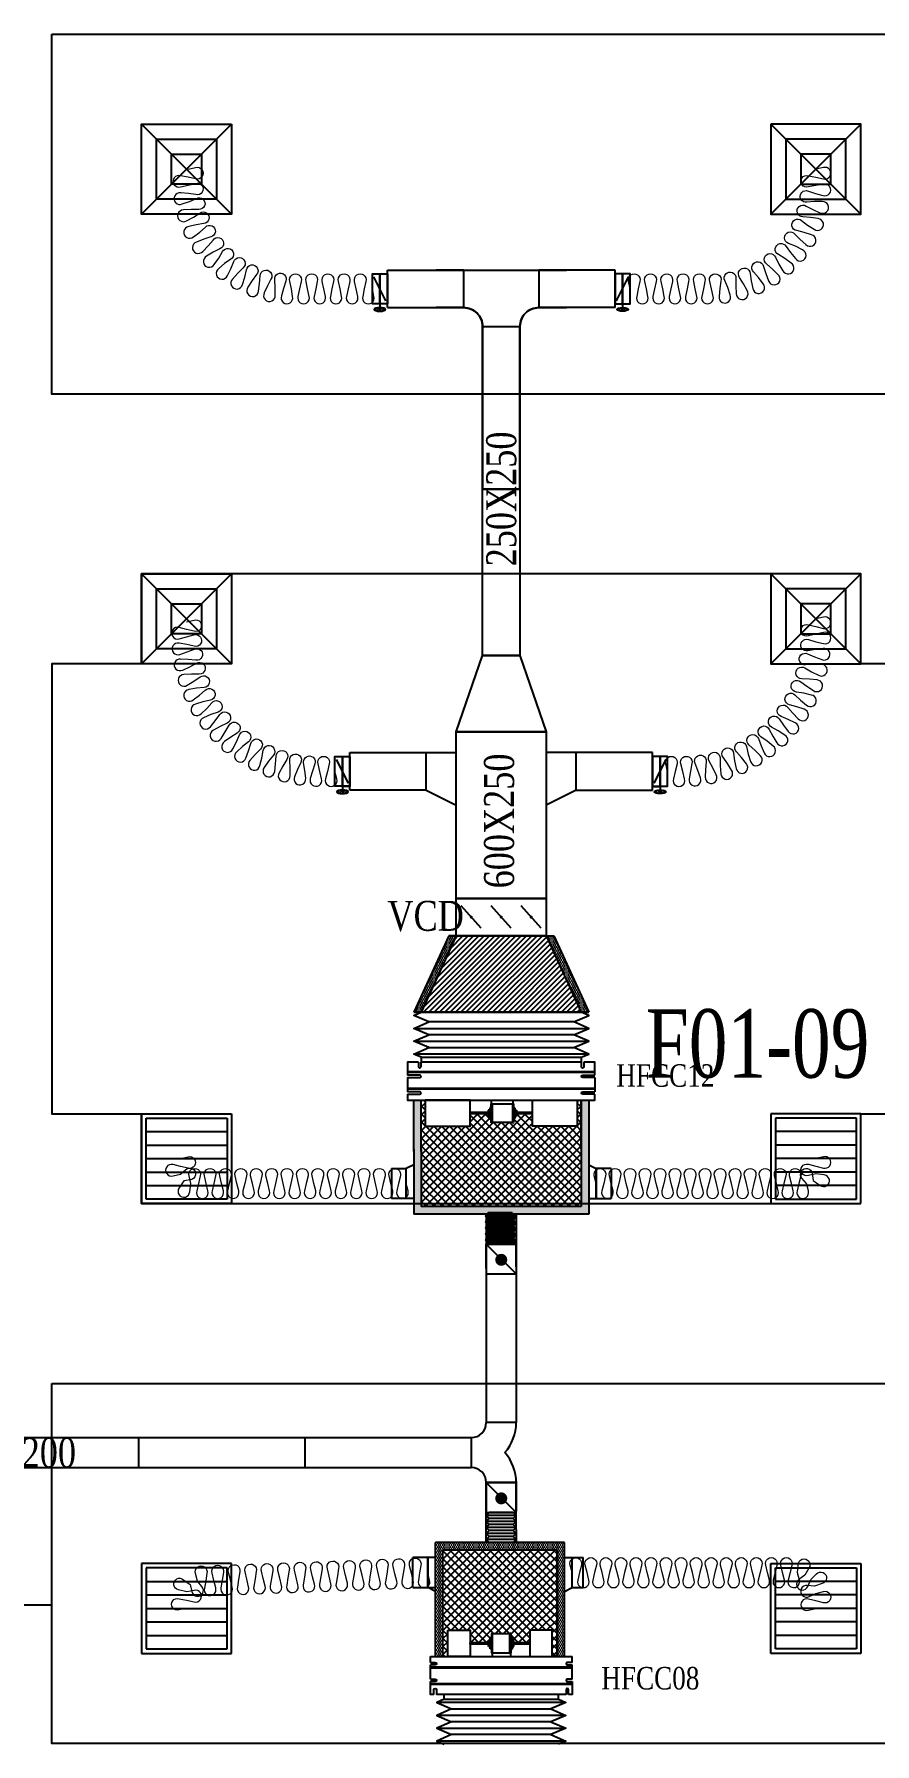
# Model space of a CAD drawing. Header units: metres. Extents: x 352651 to 1421851, y -87441 to -24441.
# Drawn here: x 384015 to 389626, y -67763 to -56360 of the extents above; entities that cross this region are included whole.
import ezdxf

# ---------------------------------------------------------------- set-up
doc = ezdxf.new("R2010")
doc.units = ezdxf.units.M
doc.header["$LTSCALE"] = 300
doc.header["$MEASUREMENT"] = 0
doc.layers.get('0').update_dxf_attribs({"linetype": 'CONTINUOUS'})
for name, color, linetype in [('bat noi mem', 4, 'CONTINUOUS'), ('CUAGIO', 2, 'CONTINUOUS'), ('KICH-THUOC', 9, 'CONTINUOUS'), ('KT', 1, 'CONTINUOUS'), ('THAY', 9, 'CONTINUOUS'), ('thiet bi', 11, 'CONTINUOUS')]:
    doc.layers.add(name, color=color, linetype=linetype)
doc.layers.add('noi mem', color=5, linetype='BATTING', lineweight=0)
doc.styles.add('ANO', font='VnAvantH.TTF')
doc.styles.add('PHU', font='vntimeh.shx', dxfattribs={"width": 0.8})
doc.styles.add('ROMANS', font='romans.shx', dxfattribs={"width": 0.75, "bigfont": 'romancvn.shx'})
doc.linetypes.add('BATTING', pattern='A,0.0001,-0.1,[134,ltypeshp.shx,S=0.1,R=0,X=-0.1,Y=0],-0.2,[134,ltypeshp.shx,S=0.1,R=180,X=0.1,Y=0],-0.1', length=0.4001)
pattern_1 = [(0, (-74053.95, -348158.585), (6.25, 12.5), [0, -12.5])]

# ---------------------------------------------------------------- blocks, each defined once
blk = doc.blocks.new('SAG')
at = {"layer": 'CUAGIO'}
for p, q in [((-300, 300), (-300, -300)), ((300, 300), (-300, 300)), ((300, -300), (300, 300)), ((-300, -300), (300, -300))]:
    blk.add_line(p, q, dxfattribs=at)
at = {"layer": 'CUAGIO', "color": 8}
for p, q in [((-270, 270), (-270, -270)), ((270, 270), (-270, 270)), ((-180, -270), (-180, 270)), ((-90, -270), (-90, 270)), ((0, -270), (0, 270)), ((90, -270), (90, 270)), ((180, -270), (180, 270)), ((270, -270), (270, 270)), ((-270, -270), (270, -270))]:
    blk.add_line(p, q, dxfattribs=at)
blk = doc.blocks.new('SAD')
at = {"layer": 'CUAGIO', "color": 8}
for p, q in [((-300, -300), (300, 300)), ((300, -300), (-300, 300))]:
    blk.add_line(p, q, dxfattribs=at)
at = {"layer": 'CUAGIO'}
blk.add_lwpolyline([(300, -300), (300, 300), (-300, 300), (-300, -300)], close=True, dxfattribs=at)
at = {"layer": 'CUAGIO', "color": 8}
for points in [[(200, -200), (200, 200), (-200, 200), (-200, -200)], [(100, -100), (100, 100), (-100, 100), (-100, -100)]]:
    blk.add_lwpolyline(points, close=True, dxfattribs=at)
blk = doc.blocks.new('COTSAN')
for p, q in [((0, 1.04), (0, 5.58)), ((-1.34, 2.54), (8.9, 2.54))]:
    blk.add_line(p, q)
blk.add_lwpolyline([(-1.2, 1.11), (1.2, 1.11), (0, 0)], close=True)
blk.add_solid([(-1.2, 1.11), (1.2, 1.11), (0, 0)])
at = {"style": 'ANO', "width": 0.75}
blk.add_attdef('+0.000', (0.77, 2.94), '', height=2.5, dxfattribs=at)
blk = doc.blocks.new('bac noi mem')
at = {"layer": 'bat noi mem'}
for p, q in [((493887, -64673), (493867, -64693)), ((494067, -64693), (493867, -64693)), ((493867, -64693), (493887, -64713)), ((493887, -64713), (493867, -64733)), ((494067, -64733), (493867, -64733)), ((493867, -64733), (493887, -64753)), ((493887, -64753), (493867, -64773)), ((494047, -64673), (493887, -64673)), ((494047, -64713), (493887, -64713)), ((494047, -64753), (493887, -64753)), ((494047, -64673), (494067, -64693)), ((494067, -64693), (494047, -64713)), ((494047, -64713), (494067, -64733)), ((494067, -64733), (494047, -64753)), ((494047, -64753), (494067, -64773)), ((494067, -64773), (493867, -64773)), ((493867, -64773), (493887, -64793)), ((493887, -64793), (493867, -64813)), ((494067, -64813), (493867, -64813)), ((493867, -64813), (493887, -64833)), ((493887, -64833), (493867, -64853)), ((494067, -64853), (493867, -64853)), ((493867, -64853), (493887, -64873)), ((494047, -64793), (493887, -64793)), ((494047, -64833), (493887, -64833)), ((494047, -64873), (493887, -64873)), ((494067, -64773), (494047, -64793)), ((494047, -64793), (494067, -64813)), ((494067, -64813), (494047, -64833)), ((494047, -64833), (494067, -64853)), ((494067, -64853), (494047, -64873))]:
    blk.add_line(p, q, dxfattribs=at)
blk = doc.blocks.new('1-van gio D200')
at = {"layer": 'CUAGIO'}
h = blk.add_hatch(dxfattribs=at)
h.set_pattern_fill('ANSI31', color=256, scale=100, style=0)
edge = h.paths.add_edge_path()
edge.add_ellipse((486127, -58494), major_axis=(-38.1, 0), ratio=0.310482, start_angle=0, end_angle=360, ccw=False)
for p, q in [((486127, -58257), (486127, -58494)), ((486167, -58437), (486087, -58277))]:
    blk.add_line(p, q, dxfattribs=at)
at = {"layer": 'CUAGIO', "const_width": 3}
for points in [[(486127, -58457), (486177, -58457), (486177, -58257), (486077, -58257), (486077, -58457), (486127, -58457)], [(486127, -58257), (486127, -58494)], [(486167, -58437), (486087, -58277)]]:
    blk.add_lwpolyline(points, dxfattribs=at)
at = {"layer": 'CUAGIO'}
blk.add_lwpolyline([(486177, -58457), (486077, -58457), (486077, -58257), (486177, -58257)], close=True, dxfattribs=at)
at = {"layer": 'CUAGIO', "const_width": 5.35}
blk.add_lwpolyline([(486131, -58357, -1), (486123, -58357, -1)], format="xyb", close=True, dxfattribs=at)
at = {"layer": 'CUAGIO', "extrusion": (0, 0, -1)}
blk.add_ellipse((486127, -58494), major_axis=(-38.1, 0), ratio=0.310482, start_param=-1.570796, end_param=4.712389, dxfattribs=at)

msp = doc.modelspace()

# ---------------------------------------------------------------- hatches: boundary and pattern name
at = {"layer": 'CUAGIO'}
h = msp.add_hatch(dxfattribs=at)
h.set_pattern_fill('DOTS', color=256, scale=200, style=0)
h.set_pattern_definition(pattern_1)
h.paths.add_polyline_path([(386599, -62883.5), (386549, -62883.5), (386782.5, -62373.5), (386832.5, -62373.5)])
h = msp.add_hatch(dxfattribs=at)
h.set_pattern_fill('DOTS', color=256, scale=200, style=0)
h.set_pattern_definition(pattern_1)
h.paths.add_polyline_path([(387432.5, -62373.5), (387482.5, -62373.5), (387716, -62883.5), (387666, -62883.5)])
h = msp.add_hatch(dxfattribs=at)
h.set_pattern_fill('DOTS', color=2, scale=200, style=0)
h.set_pattern_definition([(0, (-163961.257, -6743.474), (6.25, 12.5), [0, -12.5])])
h.paths.add_polyline_path([(387716, -63469), (387666, -63469), (387666, -64179), (386599, -64179), (386599, -63796.3), (386599, -63469), (386549, -63469), (386549, -63811.3), (386549, -64229), (387716, -64229)])
at = {"layer": 'CUAGIO', "ltscale": 1.5}
h = msp.add_hatch(dxfattribs=at)
h.set_pattern_fill('ANSI37', color=9, scale=300, style=0)
h.set_pattern_definition([(45, (15000, -17319.885), (-26.5165043, 26.5165043), []), (135, (15000, -17319.885), (-26.5165043, -26.5165043), [])])
h.paths.add_polyline_path([(387071.6, -63619.5, -1), (387065.1, -63617.4), (387065.1, -63592.4), (387055.3, -63592.4), (387055.3, -63576.7), (387044.7, -63576.7), (387044.7, -63561), (386925.1, -63561), (386925.1, -63644), (386625.1, -63644), (386625.1, -63469), (386599, -63469), (386599, -63811.3), (386599, -64179), (387666, -64179), (387666, -63469), (387640, -63469), (387640, -63644), (387340, -63644), (387340, -63561), (387234.7, -63561), (387234.7, -63576.7), (387224.2, -63576.7), (387224.2, -63592.4), (387214.3, -63592.4), (387214.3, -63617.4, -0.9999991), (387207.8, -63619.5)])
h = msp.add_hatch(dxfattribs=at)
h.set_pattern_fill('ANSI37', color=9, scale=300, style=0)
h.paths.add_polyline_path([(386742.8, -66470), (386742.8, -67180), (386775, -67180), (386775, -67005), (386925, -67005), (386925, -67088), (387047.7, -67088), (387047.7, -67072.4), (387058.3, -67072.4), (387058.3, -67056.6), (387068.1, -67056.6), (387068.1, -67031.6, -1), (387074.6, -67029.5), (387190.4, -67029.5, -1), (387196.9, -67031.6), (387196.9, -67056.6), (387206.8, -67056.6), (387206.8, -67072.4), (387217.3, -67072.4), (387217.3, -67088), (387322.6, -67088), (387322.6, -67005), (387472.6, -67005), (387472.6, -67180), (387504.8, -67180), (387504.8, -66470)])
h.paths.add_polyline_path([(387056.4, -66703.6), (387056.4, -65936.5), (387506.4, -65936.5), (387506.4, -66703.6)], flags=9)
at = {"layer": 'CUAGIO'}
h = msp.add_hatch(dxfattribs=at)
h.set_pattern_fill('DOTS', color=2, scale=200, style=0)
h.set_pattern_definition([(0, (-178954.622, -124022.69), (6.25, -12.5), [0, -12.5])])
h.paths.add_polyline_path([(387554.8, -66420.1), (386692.8, -66420.1), (386692.8, -67180), (386742.8, -67180), (386742.8, -66470), (387504.8, -66470), (387504.8, -67180), (387554.8, -67180)])
at = {"layer": 'KICH-THUOC'}
h = msp.add_hatch(dxfattribs=at)
h.set_pattern_fill('ANSI31', color=2, scale=200, style=0)
h.set_pattern_definition([(45, (-203304.336, -284.07), (-17.6776695, 17.6776695), [])])
h.paths.add_polyline_path([(387432.5, -62373.5), (386832.5, -62373.5), (386599, -62883.5), (387666, -62883.5)])

# ---------------------------------------------------------------- linework, layer by layer
for points in [[(384132.5, -56359.6), (390132.5, -56359.6), (390132.5, -58759.6), (384132.5, -58759.6)], [(389532.5, -64159.6), (389532.5, -63559.6), (390132.5, -63559.6), (390132.5, -60559.6), (389532.5, -60559.6), (389532.5, -59959.6), (384732.5, -59959.6), (384732.5, -60559.6), (384132.5, -60559.6), (384132.5, -63559.6), (384732.5, -63559.6), (384732.5, -64159.6)], [(384132.5, -65359.6), (390132.5, -65359.6), (390132.5, -67759.6), (384132.5, -67759.6)]]:
    msp.add_lwpolyline(points, close=True)
at = {"layer": 'bat noi mem'}
for p, q in [((386599, -62883.5), (387666, -62883.5)), ((387666, -62883.5), (386599, -62883.5)), ((386549, -62990.6), (387716, -62990.6)), ((387616, -62947.7), (386649, -62947.7)), ((387616, -63033.5), (386649, -63033.5)), ((386549, -63076.3), (387716, -63076.3)), ((387716, -63162), (386549, -63162)), ((386649, -63119.2), (387616, -63119.2)), ((387563.5, -67487), (386701.5, -67487)), ((386751.5, -67465.5), (387513.5, -67465.5)), ((387563.5, -67572.7), (386701.5, -67572.7)), ((386801.5, -67529.8), (387463.5, -67529.8)), ((387463.5, -67615.5), (386801.5, -67615.5)), ((386701.5, -67658.4), (387563.5, -67658.4)), ((387463.5, -67701.3), (386801.5, -67701.3)), ((387563.5, -67744.1), (386701.5, -67744.1)), ((387563.5, -67744.1), (386701.5, -67744.1))]:
    msp.add_line(p, q, dxfattribs=at)
for points in [[(386599, -63183.5), (386549, -63162), (386649, -63119.2), (386549, -63076.3), (386649, -63033.5), (386549, -62990.6), (386649, -62947.7), (386549, -62904.9), (386599, -62883.5)], [(387666, -63183.5), (387716, -63162), (387616, -63119.2), (387716, -63076.3), (387616, -63033.5), (387716, -62990.6), (387616, -62947.7), (387716, -62904.9), (387666, -62883.5)], [(386751.5, -67465.5), (386701.5, -67487), (386801.5, -67529.8), (386701.5, -67572.7), (386801.5, -67615.5), (386701.5, -67658.4), (386801.5, -67701.3), (386701.5, -67744.1), (386751.5, -67765.5)], [(387513.5, -67465.5), (387563.5, -67487), (387463.5, -67529.8), (387563.5, -67572.7), (387463.5, -67615.5), (387563.5, -67658.4), (387463.5, -67701.3), (387563.5, -67744.1), (387513.5, -67765.5)]]:
    msp.add_lwpolyline(points, dxfattribs=at)
at = {"layer": 'CUAGIO'}
for p, q in [((386372.5, -58183.5), (386372.5, -57933.5)), ((386882.5, -58183.5), (386882.5, -57933.5)), ((387382.5, -57933.5), (387382.5, -58183.5)), ((387892.5, -58183.5), (387892.5, -57933.5)), ((387007.5, -58308.5), (387257.5, -58308.5)), ((386122.5, -61401.6), (386122.5, -61151.6)), ((386122.5, -61151.6), (386832.5, -61151.6)), ((386632.5, -61401.6), (386632.5, -61151.6)), ((388142.5, -61151.6), (387432.5, -61151.6)), ((387632.5, -61401.6), (387632.5, -61151.6)), ((388142.5, -61401.6), (388142.5, -61151.6)), ((386632.5, -61401.6), (386122.5, -61401.6)), ((386632.5, -61401.6), (386832.5, -61501.6)), ((387632.5, -61401.6), (387432.5, -61501.6)), ((387632.5, -61401.6), (388142.5, -61401.6)), ((387432.5, -62123.5), (386832.5, -62123.5)), ((386999.5, -62322.7), (386865.6, -62174.2)), ((387199.5, -62322.7), (387065.6, -62174.2)), ((387399.5, -62322.7), (387265.6, -62174.2)), ((386782.5, -62373.5), (386549, -62883.5)), ((386832.5, -62373.5), (386599, -62883.5)), ((386832.5, -62373.5), (386782.5, -62373.5)), ((386782.5, -62373.5), (387482.5, -62373.5)), ((386832.5, -62373.5), (386782.5, -62373.5)), ((387432.5, -62373.5), (387666, -62883.5)), ((387432.5, -62373.5), (387482.5, -62373.5)), ((387432.5, -62373.5), (387482.5, -62373.5)), ((387482.5, -62373.5), (387716, -62883.5)), ((387716, -62883.5), (386549, -62883.5)), ((386549, -62883.5), (387716, -62883.5)), ((386599, -62883.5), (387666, -62883.5)), ((387666, -62883.5), (386599, -62883.5)), ((386549, -63811.3), (386549, -63469)), ((386599, -63811.3), (386599, -63469)), ((387666, -63796.3), (387666, -63469)), ((386549, -63796.3), (386549, -64229)), ((386599, -63796.3), (386599, -64179)), ((387666, -63796.3), (387666, -64177.2)), ((386399.3, -63925), (386399.3, -64125)), ((386499, -64125), (386499, -63925)), ((386499, -64125), (386499, -63925)), ((386499, -64125), (386499, -63925)), ((387766, -63925), (387766, -64125)), ((387766, -64125), (387766, -63925)), ((387766, -64125), (387766, -63925)), ((387865.7, -63925), (387865.7, -64125)), ((386499, -64125), (386399.3, -64125)), ((387766, -64125), (387865.7, -64125)), ((387032.5, -64229), (387032.5, -65620.1)), ((387232.5, -64229), (387232.5, -65620.1)), ((387032.5, -64591.8), (387032.5, -64429)), ((387032.5, -64429), (387232.5, -64429)), ((387232.5, -64628.9), (387032.5, -64429)), ((387032.5, -64429), (387232.5, -64429)), ((387232.5, -64429), (387032.5, -64429)), ((387232.5, -64429), (387232.5, -64591.8)), ((387032.5, -64628.9), (387232.5, -64628.9)), ((387232.5, -65620.1), (387032.5, -65620.1)), ((387032.5, -66183), (387032.5, -66020.1)), ((387032.5, -66020.1), (387232.5, -66020.1)), ((387032.5, -66020.1), (387032.5, -66334.2)), ((387232.5, -66220.1), (387032.5, -66020.1)), ((387032.5, -66020.1), (387232.5, -66020.1)), ((387232.5, -66020.1), (387032.5, -66020.1)), ((387032.5, -66020.1), (387232.5, -66020.1)), ((387232.5, -66020.1), (387232.5, -66183)), ((387232.5, -66334.2), (387232.5, -66020.1)), ((387032.5, -66220.1), (387232.5, -66220.1)), ((387032.5, -66420.1), (387032.5, -66334.2)), ((387232.5, -66334.2), (387232.5, -66420.1)), ((386692.8, -67180), (386692.8, -66420.1)), ((386742.8, -67180), (386742.8, -66470)), ((387504.8, -67180), (387504.8, -66470)), ((387554.8, -67180), (387554.8, -66420.1)), ((386543.1, -66720.9), (386543.1, -66520.9)), ((386642.8, -66520.9), (386543.1, -66520.9)), ((386642.8, -66720.9), (386642.8, -66520.9)), ((386642.8, -66520.9), (386642.8, -66720.9)), ((386642.8, -66520.9), (386642.8, -66720.9)), ((387579.8, -66520.9), (387679.5, -66520.9)), ((387604.8, -66720.9), (387604.8, -66520.9)), ((387679.5, -66720.9), (387679.5, -66520.9)), ((387463.5, -67701.3), (387463.5, -67701.3))]:
    msp.add_line(p, q, dxfattribs=at)
at = {"layer": 'CUAGIO', "ltscale": 1.5}
msp.add_line((386882.5, -57933.5), (387382.5, -57933.5), dxfattribs=at)
at = {"layer": 'CUAGIO', "color": 2}
for p, q in [((387666, -63469), (387666, -64179)), ((387716, -63469), (387716, -64229)), ((387666, -64179), (386599, -64179)), ((387716, -64229), (386549, -64229)), ((387554.8, -66420.1), (386692.8, -66420.1)), ((387504.8, -66470), (386742.8, -66470)), ((387232.5, -66420.1), (387032.5, -66420.1)), ((387605.5, -67219.5), (387605.5, -67180))]:
    msp.add_line(p, q, dxfattribs=at)
at = {"layer": 'CUAGIO'}
for points in [[(386372.5, -58158.5), (386322.5, -58158.5), (386322.5, -57958.5), (386372.5, -57958.5)], [(387892.5, -58158.5), (387942.5, -58158.5), (387942.5, -57958.5), (387892.5, -57958.5)], [(387007.5, -60503.5), (387007.5, -59393.5), (387257.5, -59393.5), (387257.5, -60503.5)], [(387432.5, -61013.5), (386832.5, -61013.5), (387007.5, -60503.5), (387257.5, -60503.5)], [(387432.5, -62123.5), (386832.5, -62123.5), (386832.5, -61013.5), (387432.5, -61013.5)], [(386122.5, -61376.6), (386072.5, -61376.6), (386072.5, -61176.6), (386122.5, -61176.6)], [(388142.5, -61376.6), (388192.5, -61376.6), (388192.5, -61176.6), (388142.5, -61176.6)], [(386832.5, -62123.5), (387432.5, -62123.5), (387432.5, -62373.5), (386832.5, -62373.5)]]:
    msp.add_lwpolyline(points, close=True, dxfattribs=at)
for points in [[(386372.5, -57933.5), (386882.5, -57933.5)], [(386882.5, -57933.5), (386697.5, -57933.5)], [(387892.5, -57933.5), (387382.5, -57933.5)], [(387382.5, -57933.5), (387567.5, -57933.5)], [(386399.3, -63925), (386499, -63925)], [(386549, -63899.8), (386499, -63925)], [(387716, -63899.8), (387766, -63925)], [(387865.7, -63925), (387766, -63925)], [(386549, -64125), (386499, -64125)], [(387716, -64125), (387766, -64125)], [(386692.8, -66520.9), (386642.8, -66520.9)], [(387554.8, -66520.9), (387604.8, -66520.9)], [(386543.1, -66720.9), (386642.8, -66720.9)], [(386642.8, -66720.9), (386692.8, -66720.9)], [(386692.8, -66746.1), (386642.8, -66720.9)], [(387554.8, -66746.1), (387604.8, -66720.9)]]:
    msp.add_lwpolyline(points, dxfattribs=at)
for points in [[(386372.5, -58183.5), (386882.5, -58183.5, -0.4142136), (387007.5, -58308.5), (387007.5, -59393.5), (387257.5, -59393.5), (387257.5, -58308.5, -0.4142136), (387382.5, -58183.5), (387567.5, -58183.5)], [(387892.5, -58183.5), (387382.5, -58183.5, 0.4142136), (387257.5, -58308.5), (387257.5, -59393.5), (387007.5, -59393.5), (387007.5, -58308.5, 0.4142136), (386882.5, -58183.5), (386697.5, -58183.5)]]:
    msp.add_lwpolyline(points, format="xyb", dxfattribs=at)
at = {"layer": 'CUAGIO', "color": 2}
msp.add_lwpolyline([(386832.5, -61013.5), (387432.5, -61013.5), (387432.5, -62123.5), (386832.5, -62123.5)], close=True, dxfattribs=at)
at = {"layer": 'CUAGIO'}
for points, const_width in [([(386927.5, -62248.5, 1), (386937.5, -62248.5, 1)], 10), ([(387127.5, -62248.5, 1), (387137.5, -62248.5, 1)], 10), ([(387327.5, -62248.5, 1), (387337.5, -62248.5, 1)], 10), ([(387152.5, -64534.4, 1), (387112.5, -64534.4, 1)], 40), ([(387152.5, -66125.6, 1), (387112.5, -66125.6, 1)], 40)]:
    msp.add_lwpolyline(points, format="xyb", close=True, dxfattribs=dict(at, const_width=const_width))
at = {"layer": 'KICH-THUOC', "color": 2}
for p, q in [((387032.5, -64580.1), (387032.5, -64429)), ((387232.5, -64580.1), (387232.5, -64429)), ((370462.5, -65720.1), (386769.8, -65720.1)), ((384712.5, -65720.1), (384712.5, -65920.1)), ((385822.5, -65720.1), (385822.5, -65920.1)), ((386769.8, -65720.1), (386932.5, -65720.1)), ((386932.5, -65720.1), (386932.5, -65920.1)), ((380272.5, -65920.1), (386769.8, -65920.1)), ((386769.8, -65920.1), (386932.5, -65920.1)), ((387032.5, -66361), (387032.5, -66020.1)), ((387232.5, -66009.8), (387232.5, -66209.8)), ((387232.5, -66171.3), (387232.5, -66020.1))]:
    msp.add_line(p, q, dxfattribs=at)
at = {"layer": 'KICH-THUOC', "ltscale": 1.5}
msp.add_line((387604.8, -66720.9), (387680.1, -66720.9), dxfattribs=at)
at = {"layer": 'KICH-THUOC', "color": 2}
for centre, radius, start, end in [((386932.5, -65620.1), 100, 270, 0), ((386932.5, -65620.1), 300, 318.19024, 0), ((386932.5, -66020.1), 300, 0, 41.80976), ((386932.5, -66020.1), 100, 0, 90)]:
    msp.add_arc(centre, radius, start, end, dxfattribs=at)
at = {"layer": 'noi mem', "linetype": 'ByBlock', "ltscale": 1.5}
for points in [[(385042.5, -57259.6), (385092.5, -57249.1, -1.3333333), (385092.5, -57324.1), (385042.5, -57313.6), (384992.5, -57303.2, 1.3333333), (384992.5, -57378.2), (385042.6, -57367.6), (385091.5, -57354.7, -1.3333333), (385095.2, -57429.6), (385045.3, -57421.6), (384993.8, -57417.6, 1.3333333), (385003.4, -57492), (385052.1, -57475.1), (385098.4, -57454.8, -1.3333333), (385113.7, -57528.2), (385063.1, -57528), (385011.7, -57532, 1.3333333), (385032.6, -57604.1), (385078.2, -57579.9), (385120.8, -57552.7, -1.3333333), (385147.2, -57622.9), (385097.2, -57630.5), (385046.9, -57642.3, 1.3333333), (385078.7, -57710.3), (385120, -57679.4), (385157.9, -57646, -1.3333333), (385194.8, -57711.3), (385146.6, -57726.5), (385098.8, -57745.9, 1.3333333), (385140.6, -57808.2), (385176.7, -57771.3), (385209, -57732.4, -1.3333333), (385255.5, -57791.2), (385210.2, -57813.7), (385165.9, -57840.3, 1.3333333), (385216.8, -57895.4), (385246.8, -57853.4), (385272.8, -57809.9, -1.3333333), (385327.8, -57860.9), (385286.4, -57890.1), (385246.8, -57923.2, 1.3333333), (385305.6, -57969.7), (385328.8, -57923.6), (385347.7, -57876.7, -1.3333333), (385409.9, -57918.6), (385373.6, -57953.8), (385339.5, -57992.6, 1.3333333), (385404.8, -58029.6), (385420.6, -57980.4), (385432.1, -57931.2, -1.3333333), (385500, -57963), (385469.5, -58003.4), (385441.8, -58046.9, 1.3333333), (385512, -58073.4), (385520, -58022.5), (385523.8, -57972, -1.3333333), (385595.8, -57993), (385571.9, -58037.6), (385551.2, -58084.9, 1.3333333), (385624.6, -58100.2), (385624.7, -58048.6), (385620.7, -57998.2, -1.3333333), (385695.1, -58007.9), (385678.3, -58055.6), (385665.2, -58105.5, 1.3333333), (385740.1, -58109.4), (385732.2, -58058.4), (385721.8, -58008.4, -1.3333333), (385796.8, -58008.5), (385786.3, -58058.5), (385775.8, -58108.5, 1.3333333), (385850.8, -58108.5), (385840.3, -58058.5), (385829.8, -58008.5, -1.3333333), (385904.8, -58008.5), (385894.3, -58058.5), (385883.8, -58108.5, 1.3333333), (385958.8, -58108.5), (385948.3, -58058.5), (385937.9, -58008.5, -1.3333333), (386012.9, -58008.5), (386002.4, -58058.5), (385991.9, -58108.5, 1.3333333), (386066.9, -58108.5), (386056.4, -58058.5), (386045.9, -58008.5, -1.3333333), (386120.9, -58008.5), (386110.4, -58058.5), (386099.9, -58108.5, 1.3333333), (386174.9, -58108.5), (386164.5, -58058.5), (386154, -58008.5, -1.3333333), (386229, -58008.5), (386218.5, -58058.5), (386208, -58108.5, 1.3333333), (386283, -58108.5), (386272.5, -58058.5)], [(387992.5, -58058.5), (387982.2, -58008.5, -1.3333333), (388057.2, -58008.5), (388046.9, -58058.5), (388036.5, -58108.5, 1.3333333), (388111.5, -58108.5), (388101.2, -58058.5), (388090.9, -58008.5, -1.3333333), (388165.9, -58008.5), (388155.5, -58058.5), (388145.2, -58108.5, 1.3333333), (388220.2, -58108.5), (388209.9, -58058.5), (388199.6, -58008.5, -1.3333333), (388274.6, -58008.5), (388264.2, -58058.5), (388253.9, -58108.5, 1.3333333), (388328.9, -58108.5), (388318.6, -58058.5), (388308.2, -58008.5, -1.3333333), (388383.2, -58008.5), (388372.9, -58058.5), (388362.6, -58108.5, 1.3333333), (388437.6, -58108.5), (388427.2, -58058.5), (388416.9, -58008.5, -1.3333333), (388491.9, -58008.5), (388481.6, -58058.5), (388471.3, -58108.5, 1.3333333), (388546.3, -58108.4), (388535.9, -58058.4), (388523.5, -58009.5, -1.3333333), (388598.4, -58006.3), (388590.2, -58056.2), (388586, -58107.6, 1.3333333), (388660.5, -58098.6), (388644.1, -58049.7), (388624.3, -58003.2, -1.3333333), (388697.8, -57988.5), (388697.4, -58039), (388701.2, -58090.4, 1.3333333), (388773.4, -58070), (388749.7, -58024.2), (388722.9, -57981.4, -1.3333333), (388793.3, -57955.4), (388800.7, -58005.4), (388812.4, -58055.6, 1.3333333), (388880.5, -58024.3), (388850, -57982.7), (388816.9, -57944.6, -1.3333333), (388882.4, -57908), (388897.5, -57956.3), (388916.8, -58004.1, 1.3333333), (388979.3, -57962.6), (388942.7, -57926.2), (388904.1, -57893.6, -1.3333333), (388963.1, -57847.4), (388985.5, -57892.7), (389012, -57936.9, 1.3333333), (389067.3, -57886.3), (389025.6, -57856), (388982.3, -57829.8, -1.3333333), (389033.5, -57775), (389062.6, -57816.3), (389095.7, -57855.9, 1.3333333), (389142.5, -57797.3), (389096.5, -57773.8), (389049.8, -57754.6, -1.3333333), (389091.8, -57692.5), (389127, -57728.9), (389165.8, -57762.8, 1.3333333), (389202.9, -57697.7), (389153.9, -57681.6), (389104.7, -57669.9, -1.3333333), (389136.7, -57602.1), (389177, -57632.5), (389220.6, -57660.1, 1.3333333), (389247.2, -57589.9), (389196.3, -57581.7), (389145.9, -57577.7, -1.3333333), (389166.9, -57505.7), (389211.5, -57529.6), (389258.9, -57550, 1.3333333), (389274.3, -57476.6), (389222.7, -57476.4), (389172.3, -57480.3, -1.3333333), (389181.9, -57405.9), (389229.7, -57422.5), (389279.6, -57435.4, 1.3333333), (389283.5, -57360.5), (389232.5, -57368.2), (389182.5, -57378.5, -1.3333333), (389182.6, -57303.5), (389232.5, -57313.9), (389282.5, -57324.2, 1.3333333), (389282.5, -57249.2), (389232.5, -57259.6)], [(385032.5, -60279.6), (385082.5, -60267.1, -1.3333333), (385082.5, -60342.1), (385032.5, -60329.7), (384982.5, -60317.3, 1.3333333), (384982.5, -60392.3), (385032.5, -60379.9), (385081.9, -60366.4, -1.3333333), (385083.5, -60441.4), (385033.6, -60430), (384982.4, -60421.5, 1.3333333), (384988.2, -60496.3), (385037.4, -60480), (385085, -60461.1, -1.3333333), (385095, -60535.4), (385044.1, -60529.7), (384992.3, -60527, 1.3333333), (385006.5, -60600.7), (385053.6, -60579), (385098.7, -60554.8, -1.3333333), (385117, -60627.6), (385065.8, -60627.6), (385014, -60630.8, 1.3333333), (385036.3, -60702.3), (385080.7, -60675.5), (385122.8, -60646.4, -1.3333333), (385149.2, -60716.6), (385098.3, -60722.4), (385047.2, -60731.4, 1.3333333), (385077.5, -60800), (385118.6, -60768.3), (385157.1, -60734.7, -1.3333333), (385191.2, -60801.5), (385141.3, -60813), (385091.6, -60827.6, 1.3333333), (385129.4, -60892.4), (385166.6, -60856.3), (385201.2, -60818.6, -1.3333333), (385242.5, -60881.1), (385194.3, -60898.2), (385146.5, -60918.3, 1.3333333), (385191.3, -60978.4), (385224.2, -60938.4), (385254.3, -60897, -1.3333333), (385302.5, -60954.5), (385256.4, -60976.8), (385211.2, -61002.2, 1.3333333), (385262.5, -61056.9), (385290.7, -61013.4), (385316, -60968.9, -1.3333333), (385370.3, -61020.6), (385327, -61048), (385284.9, -61078.3, 1.3333333), (385342.1, -61126.9), (385365.2, -61080.5), (385385.3, -61033.4, -1.3333333), (385445.1, -61078.7), (385405.2, -61110.8), (385366.8, -61145.6, 1.3333333), (385429, -61187.5), (385446.8, -61138.8), (385461.5, -61089.7, -1.3333333), (385526, -61128), (385489.9, -61164.4), (385455.7, -61203.3, 1.3333333), (385522.2, -61237.9), (385534.4, -61187.5), (385543.5, -61137.1, -1.3333333), (385611.9, -61167.9), (385580.2, -61208.1), (385550.5, -61250.6, 1.3333333), (385620.5, -61277.5), (385627, -61226.1), (385630.3, -61175, -1.3333333), (385701.7, -61197.9), (385674.7, -61241.4), (385650.1, -61287, 1.3333333), (385722.7, -61305.8), (385723.3, -61254), (385720.8, -61202.9, -1.3333333), (385794.4, -61217.6), (385772.5, -61263.8), (385753.1, -61311.9, 1.3333333), (385827.3, -61322.5), (385822.1, -61270.9), (385813.9, -61220.4, -1.3333333), (385888.7, -61226.7), (385872.1, -61275.1), (385858.2, -61325.1, 1.3333333), (385933.2, -61327.3), (385922.2, -61276.6), (385909.8, -61226.6, -1.3333333), (385984.8, -61226.6), (385972.4, -61276.6), (385959.9, -61326.6, 1.3333333), (386034.9, -61326.6), (386022.5, -61276.6)], [(388242.5, -61276.6), (388230.4, -61226.6, -1.3333333), (388305.4, -61226.6), (388293.3, -61276.6), (388281.2, -61326.6, 1.3333333), (388356.2, -61326.6), (388344.1, -61276.6), (388330.5, -61227.3, -1.3333333), (388405.4, -61225), (388394.8, -61275), (388387.2, -61326.3, 1.3333333), (388461.9, -61319.7), (388445.4, -61270.6), (388426.3, -61223.2, -1.3333333), (388500.5, -61212.4), (388495.7, -61263.3), (388493.9, -61315.1, 1.3333333), (388567.4, -61300.1), (388545.4, -61253.1), (388521, -61208.2, -1.3333333), (388593.5, -61189.1), (388594.5, -61240.2), (388598.6, -61291.8, 1.3333333), (388669.9, -61268.5), (388642.8, -61224.4), (388613.4, -61182.6, -1.3333333), (388683.3, -61155.3), (388690.1, -61205.9), (388700, -61256.7, 1.3333333), (388768.2, -61225.5), (388736.2, -61184.8), (388702.3, -61146.6, -1.3333333), (388768.6, -61111.5), (388781.1, -61161), (388796.8, -61210.4, 1.3333333), (388861, -61171.6), (388824.5, -61134.7), (388786.5, -61100.6, -1.3333333), (388848.3, -61058.2), (388866.4, -61106), (388887.6, -61153.3, 1.3333333), (388947, -61107.4), (388906.6, -61075), (388864.9, -61045.4, -1.3333333), (388921.5, -60996.3), (388944.9, -61041.7), (388971.4, -61086.2, 1.3333333), (389025.1, -61033.9), (388981.3, -61006.3), (388936.5, -60981.7, -1.3333333), (388987.2, -60926.4), (389015.6, -60968.8), (389047, -61010.1, 1.3333333), (389094.4, -60952), (389047.7, -60929.5), (389000.4, -60910.2, -1.3333333), (389044.5, -60849.5), (389077.5, -60888.4), (389113.4, -60925.8, 1.3333333), (389153.9, -60862.7), (389105, -60845.7), (389055.8, -60831.8, -1.3333333), (389092.6, -60766.5), (389129.9, -60801.4), (389169.8, -60834.5, 1.3333333), (389202.8, -60767.2), (389152.3, -60755.9), (389101.8, -60747.7, -1.3333333), (389131, -60678.6), (389172, -60709.1), (389215.4, -60737.4, 1.3333333), (389240.6, -60666.8), (389189.1, -60661.3), (389138, -60658.9, -1.3333333), (389159.1, -60586.9), (389203.4, -60612.5), (389249.7, -60635.7, 1.3333333), (389266.6, -60562.7), (389214.8, -60563.1), (389163.9, -60566.6, -1.3333333), (389176.6, -60492.7), (389223.5, -60513), (389272.1, -60530.8, 1.3333333), (389280.7, -60456.3), (389229.3, -60462.6), (389179, -60471.9, -1.3333333), (389183.3, -60397), (389232.2, -60411.9), (389282.2, -60424.4, 1.3333333), (389282.8, -60349.4), (389232.5, -60361.1), (389182.5, -60373.2, -1.3333333), (389182.5, -60298.2), (389232.5, -60310.3), (389282.5, -60322.5, 1.3333333), (389282.5, -60247.5), (389232.5, -60259.6)], [(384992.5, -63859.6), (385042.5, -63847.8, -1.3333333), (385042.5, -63922.8), (384992.5, -63910.9), (384942.5, -63899.2, 1.3333333), (384942.6, -63974.2), (384992.6, -63962.3), (385028.2, -63932, -1.3333333), (385059.7, -64000.1), (385013.6, -64007.7), (384983, -64055, 1.3333333), (385053.3, -64080.9), (385060.6, -64025), (385048.8, -63975, -1.3333333), (385123.8, -63975), (385112, -64025), (385100.2, -64075, 1.3333333), (385175.2, -64075), (385163.4, -64025), (385151.6, -63975, -1.3333333), (385226.6, -63975), (385214.8, -64025), (385202.9, -64075, 1.3333333), (385277.9, -64075), (385266.1, -64025), (385254.3, -63975, -1.3333333), (385329.3, -63975), (385317.5, -64025), (385305.7, -64075, 1.3333333), (385380.7, -64075), (385368.9, -64025), (385357, -63975, -1.3333333), (385432, -63975), (385420.2, -64025), (385408.4, -64075, 1.3333333), (385483.4, -64075), (385471.6, -64025), (385459.8, -63975, -1.3333333), (385534.8, -63975), (385523, -64025), (385511.2, -64075, 1.3333333), (385586.2, -64075), (385574.3, -64025), (385562.5, -63975, -1.3333333), (385637.5, -63975), (385625.7, -64025), (385613.9, -64075, 1.3333333), (385688.9, -64075), (385677.1, -64025), (385665.3, -63975, -1.3333333), (385740.3, -63975), (385728.5, -64025), (385716.6, -64075, 1.3333333), (385791.6, -64075), (385779.8, -64025), (385768, -63975, -1.3333333), (385843, -63975), (385831.2, -64025), (385819.4, -64075, 1.3333333), (385894.4, -64075), (385882.6, -64025), (385870.8, -63975, -1.3333333), (385945.8, -63975), (385933.9, -64025), (385922.1, -64075, 1.3333333), (385997.1, -64075), (385985.3, -64025), (385973.5, -63975, -1.3333333), (386048.5, -63975), (386036.7, -64025), (386024.9, -64075, 1.3333333), (386099.9, -64075), (386088.1, -64025), (386076.2, -63975, -1.3333333), (386151.2, -63975), (386139.4, -64025), (386127.6, -64075, 1.3333333), (386202.6, -64075), (386190.8, -64025), (386179, -63975, -1.3333333), (386254, -63975), (386242.2, -64025), (386230.3, -64075, 1.3333333), (386305.3, -64075), (386293.5, -64025), (386281.7, -63975, -1.3333333), (386356.7, -63975), (386344.9, -64025), (386333.1, -64075, 1.3333333), (386408.1, -64075), (386396.3, -64025), (386384.5, -63975, -1.3333333), (386459.5, -63975), (386447.6, -64025), (386435.8, -64075, 1.3333333), (386510.8, -64075), (386499, -64025)], [(387766, -64025), (387753.6, -63975, -1.3333333), (387828.6, -63975), (387816.1, -64025), (387803.7, -64075, 1.3333333), (387878.7, -64075), (387866.3, -64025), (387853.8, -63975, -1.3333333), (387928.8, -63975), (387916.4, -64025), (387903.9, -64075, 1.3333333), (387978.9, -64075), (387966.5, -64025), (387954.1, -63975, -1.3333333), (388029.1, -63975), (388016.6, -64025), (388004.2, -64075, 1.3333333), (388079.2, -64075), (388066.7, -64025), (388054.3, -63975, -1.3333333), (388129.3, -63975), (388116.9, -64025), (388104.4, -64075, 1.3333333), (388179.4, -64075), (388167, -64025), (388154.5, -63975, -1.3333333), (388229.5, -63975), (388217.1, -64025), (388204.7, -64075, 1.3333333), (388279.7, -64075), (388267.2, -64025), (388254.8, -63975, -1.3333333), (388329.8, -63975), (388317.3, -64025), (388304.9, -64075, 1.3333333), (388379.9, -64075), (388367.5, -64025), (388355, -63975, -1.3333333), (388430, -63975), (388417.6, -64025), (388405.1, -64075, 1.3333333), (388480.1, -64075), (388467.7, -64025), (388455.3, -63975, -1.3333333), (388530.3, -63975), (388517.8, -64025), (388505.4, -64075, 1.3333333), (388580.4, -64075), (388567.9, -64025), (388555.5, -63975, -1.3333333), (388630.5, -63975), (388618.1, -64025), (388605.6, -64075, 1.3333333), (388680.6, -64075), (388668.2, -64025), (388655.7, -63975, -1.3333333), (388730.7, -63975), (388718.3, -64025), (388705.9, -64075, 1.3333333), (388780.9, -64075), (388768.4, -64025), (388756, -63975, -1.3333333), (388831, -63975), (388818.5, -64025), (388806.1, -64075, 1.3333333), (388881.1, -64075), (388868.7, -64025), (388856.2, -63975, -1.3333333), (388931.2, -63975), (388918.8, -64025), (388906.4, -64075, 1.3333333), (388981.4, -64075), (388968.9, -64025), (388956.5, -63975, -1.3333333), (389031.5, -63975), (389019, -64025), (389006.6, -64075, 1.3333333), (389081.6, -64075), (389069.2, -64025), (389056.7, -63975, -1.3333333), (389131.7, -63975), (389119.3, -64025), (389106.9, -64075, 1.3333333), (389181.9, -64075), (389169.4, -64025), (389139.1, -63988.9, -1.3333333), (389207.6, -63958.4), (389214.1, -64005.1), (389259.9, -64037.8, 1.3333333), (389288.1, -63968.4), (389232.5, -63959.8), (389182.5, -63972.2, -1.3333333), (389182.5, -63897.2), (389232.5, -63909.7), (389282.5, -63922.1, 1.3333333), (389282.5, -63847.1), (389232.5, -63859.6)], [(385032.5, -66859.6), (384982.5, -66869.6, -1.3333333), (384982.5, -66794.6), (385032.5, -66804.6), (385082.1, -66815.2, 1.3333333), (385082.9, -66740.2), (385033.1, -66749.7), (384979.5, -66735.4, -1.3333333), (385012.1, -66667.9), (385056.6, -66701.1), (385067.3, -66746.6, 1.3333333), (385134.6, -66713.4), (385105, -66677.3), (385092.9, -66627.6, -1.3333333), (385167.8, -66624.4), (385159.9, -66674.9), (385151.7, -66725.3, 1.3333333), (385226.7, -66722.5), (385214.8, -66672.9), (385203, -66623.3, -1.3333333), (385278, -66620.6), (385269.8, -66670.9), (385261.6, -66721.2, 1.3333333), (385336.5, -66718.5), (385324.7, -66668.9), (385312.8, -66619.3, -1.3333333), (385387.8, -66616.6), (385379.6, -66666.9), (385371.4, -66717.2, 1.3333333), (385446.4, -66714.5), (385434.5, -66664.9), (385422.7, -66615.3, -1.3333333), (385497.6, -66612.6), (385489.4, -66662.9), (385481.3, -66713.2, 1.3333333), (385556.2, -66710.5), (385544.4, -66660.9), (385532.5, -66611.3, -1.3333333), (385607.5, -66608.6), (385599.3, -66658.9), (385591.1, -66709.2, 1.3333333), (385666, -66706.5), (385654.2, -66656.9), (385642.4, -66607.3, -1.3333333), (385717.3, -66604.6), (385709.1, -66654.9), (385700.9, -66705.2, 1.3333333), (385775.9, -66702.5), (385764.1, -66652.9), (385752.2, -66603.3, -1.3333333), (385827.2, -66600.6), (385819, -66650.9), (385810.8, -66701.2, 1.3333333), (385885.7, -66698.5), (385873.9, -66648.9), (385862.1, -66599.3, -1.3333333), (385937, -66596.6), (385928.8, -66646.9), (385920.6, -66697.2, 1.3333333), (385995.6, -66694.5), (385983.7, -66644.9), (385971.9, -66595.3, -1.3333333), (386046.9, -66592.5), (386038.7, -66642.9), (386030.5, -66693.2, 1.3333333), (386105.4, -66690.5), (386093.6, -66640.9), (386081.7, -66591.3, -1.3333333), (386156.7, -66588.5), (386148.5, -66638.9), (386140.3, -66689.2, 1.3333333), (386215.3, -66686.5), (386203.4, -66636.9), (386191.6, -66587.3, -1.3333333), (386266.5, -66584.5), (386258.3, -66634.9), (386250.2, -66685.2, 1.3333333), (386325.1, -66682.5), (386313.3, -66632.9), (386301.4, -66583.3, -1.3333333), (386376.4, -66580.5), (386368.2, -66630.9), (386360, -66681.2, 1.3333333), (386435, -66678.5), (386423.1, -66628.9), (386411.3, -66579.3, -1.3333333), (386486.2, -66576.5), (386478, -66626.9), (386469.8, -66677.2, 1.3333333), (386544.8, -66674.5), (386533, -66624.9), (386521.1, -66575.3, -1.3333333), (386596.1, -66572.5), (386587.9, -66622.9), (386579.7, -66673.2, 1.3333333), (386654.6, -66670.5), (386642.8, -66620.9)], [(387604.8, -66620.9), (387592.4, -66570.9, -1.3333333), (387667.4, -66570.9), (387655, -66620.9), (387642.6, -66670.9, 1.3333333), (387717.6, -66670.9), (387705.2, -66620.9), (387692.8, -66570.9, -1.3333333), (387767.8, -66570.9), (387755.4, -66620.9), (387743, -66670.9, 1.3333333), (387818, -66670.9), (387805.6, -66620.9), (387793.2, -66570.9, -1.3333333), (387868.2, -66570.9), (387855.8, -66620.9), (387843.4, -66670.9, 1.3333333), (387918.4, -66670.9), (387905.9, -66620.9), (387893.5, -66570.9, -1.3333333), (387968.5, -66570.9), (387956.1, -66620.9), (387943.7, -66670.9, 1.3333333), (388018.7, -66670.9), (388006.3, -66620.9), (387993.9, -66570.9, -1.3333333), (388068.9, -66570.9), (388056.5, -66620.9), (388044.1, -66670.9, 1.3333333), (388119.1, -66670.9), (388106.7, -66620.9), (388094.3, -66570.9, -1.3333333), (388169.3, -66570.9), (388156.9, -66620.9), (388144.5, -66670.9, 1.3333333), (388219.5, -66670.9), (388207.1, -66620.9), (388194.7, -66570.9, -1.3333333), (388269.7, -66570.9), (388257.3, -66620.9), (388244.9, -66670.9, 1.3333333), (388319.9, -66670.9), (388307.5, -66620.9), (388295.1, -66570.9, -1.3333333), (388370.1, -66570.9), (388357.7, -66620.9), (388345.3, -66670.9, 1.3333333), (388420.3, -66670.9), (388407.9, -66620.9), (388395.5, -66570.9, -1.3333333), (388470.5, -66570.9), (388458.1, -66620.9), (388445.7, -66670.9, 1.3333333), (388520.7, -66670.9), (388508.2, -66620.9), (388495.8, -66570.9, -1.3333333), (388570.8, -66570.9), (388558.4, -66620.9), (388546, -66670.9, 1.3333333), (388621, -66670.9), (388608.6, -66620.9), (388596.2, -66570.9, -1.3333333), (388671.2, -66570.9), (388658.8, -66620.9), (388646.4, -66670.9, 1.3333333), (388721.4, -66670.9), (388709, -66620.9), (388696.6, -66570.9, -1.3333333), (388771.6, -66570.9), (388759.2, -66620.9), (388746.8, -66670.9, 1.3333333), (388821.8, -66670.9), (388809.4, -66620.9), (388797, -66570.9, -1.3333333), (388872, -66570.9), (388859.6, -66620.9), (388847.2, -66670.9, 1.3333333), (388922.2, -66670.9), (388909.8, -66620.9), (388897.4, -66570.9, -1.3333333), (388972.4, -66570.9), (388960, -66620.9), (388947.6, -66670.9, 1.3333333), (389022.6, -66670.9), (389010.2, -66620.9), (388997.8, -66570.9, -1.3333333), (389072.8, -66570.9), (389060.4, -66620.9), (389046.9, -66670.1, 1.3333333), (389121.9, -66671.6), (389110.5, -66621.9), (389114.1, -66568.2, -1.3333333), (389185.7, -66590.5), (389158.2, -66636.7), (389118.9, -66666.6, 1.3333333), (389178, -66712.8), (389197.5, -66667.4), (389235.7, -66629.6, -1.3333333), (389274.6, -66693.7), (389223.4, -66710.1), (389174.2, -66706.5, 1.3333333), (389187.9, -66780.2), (389232.5, -66759.2), (389282.5, -66746.8, -1.3333333), (389282.5, -66821.8), (389232.5, -66809.4), (389182.5, -66797, 1.3333333), (389182.5, -66872), (389232.5, -66859.6)]]:
    msp.add_lwpolyline(points, format="xyb", dxfattribs=at)
at = {"layer": 'thiet bi'}
for p, q in [((387758, -63281), (386507, -63281)), ((387758, -63286), (386507, -63286)), ((386599, -63183.5), (387666, -63183.5)), ((386599, -63183.5), (386599, -63215)), ((387666, -63183.5), (387666, -63215)), ((387758, -63392), (386507, -63392)), ((387758, -63397), (386507, -63397)), ((387068.4, -63491), (387068.4, -63469)), ((387071.6, -63493.4), (387071.6, -63619.5)), ((387207.8, -63493.4), (387207.8, -63619.5)), ((387211, -63491), (387211, -63469)), ((387044.7, -63551.9), (386925.1, -63551.9)), ((386925.1, -63551.9), (386925.1, -63561)), ((387044.7, -63561), (386925.1, -63561)), ((387055.3, -63536.3), (387044.7, -63536.3)), ((387044.7, -63536.3), (387044.7, -63576.7)), ((387055.3, -63576.7), (387044.7, -63576.7)), ((387065.1, -63520.5), (387055.3, -63520.5)), ((387055.3, -63520.5), (387055.3, -63592.4)), ((387065.1, -63592.4), (387055.3, -63592.4)), ((387214.3, -63520.5), (387224.2, -63520.5)), ((387214.3, -63592.4), (387224.2, -63592.4)), ((387224.2, -63520.5), (387224.2, -63592.4)), ((387224.2, -63536.3), (387234.7, -63536.3)), ((387224.2, -63576.7), (387234.7, -63576.7)), ((387234.7, -63536.3), (387234.7, -63576.7)), ((387340, -63551.9), (387234.7, -63551.9)), ((387340, -63561), (387234.7, -63561)), ((387074.6, -67155.6), (387074.6, -67029.5)), ((387190.4, -67155.6), (387190.4, -67029.5)), ((387196.9, -67029.5), (387196.9, -67155.6)), ((387044.7, -67088), (386925, -67088)), ((386925, -67097.1), (386925, -67088)), ((387044.7, -67097.1), (386925, -67097.1)), ((387047.7, -67112.7), (387047.7, -67072.4)), ((387058.3, -67072.4), (387047.7, -67072.4)), ((387058.3, -67112.7), (387047.7, -67112.7)), ((387058.3, -67128.5), (387058.3, -67056.6)), ((387068.1, -67056.6), (387058.3, -67056.6)), ((387068.1, -67128.5), (387058.3, -67128.5)), ((387071.4, -67158), (387071.4, -67180)), ((387193.6, -67158), (387193.6, -67180)), ((387196.9, -67056.6), (387206.8, -67056.6)), ((387196.9, -67128.5), (387206.8, -67128.5)), ((387206.8, -67128.5), (387206.8, -67056.6)), ((387206.8, -67072.4), (387217.3, -67072.4)), ((387206.8, -67112.7), (387217.3, -67112.7)), ((387217.3, -67112.7), (387217.3, -67072.4)), ((387322.6, -67088), (387217.3, -67088)), ((387322.6, -67097.1), (387217.3, -67097.1)), ((386659.5, -67219.5), (386659.5, -67180)), ((386659.5, -67180), (387605.5, -67180)), ((387605.5, -67252), (386659.5, -67252)), ((387605.5, -67257), (386659.5, -67257)), ((387605.5, -67363), (386659.5, -67363)), ((387605.5, -67368), (386659.5, -67368)), ((386751.5, -67465.5), (386751.5, -67434)), ((387513.5, -67465.5), (387513.5, -67434))]:
    msp.add_line(p, q, dxfattribs=at)
for points in [[(386581, -63215), (386507, -63215), (386507, -63302.5)], [(387668, -63215), (386597, -63215)], [(387758, -63302.5), (387758, -63215), (387684, -63215)], [(386507, -63318.5), (386507, -63413.5)], [(387758, -63318.5), (387758, -63413.5)], [(386507, -63429.5), (386507, -63469), (387758, -63469), (387758, -63429.5)], [(387196.9, -67029.5), (387068.1, -67029.5), (387068.1, -67155.6), (387196.9, -67155.6)], [(386659.5, -67330.5), (386659.5, -67235.5)], [(387605.5, -67330.5), (387605.5, -67235.5)], [(386683.5, -67434), (386659.5, -67434), (386659.5, -67346.5)], [(387605.5, -67346.5), (387605.5, -67434), (387581.5, -67434)], [(387565.5, -67434), (386699.5, -67434)], [(387605.5, -67434), (387581.5, -67434)]]:
    msp.add_lwpolyline(points, dxfattribs=at)
for points in [[(386581, -63215), (386581, -63247, 1), (386597, -63247), (386597, -63215)], [(387684, -63215), (387684, -63247, -1), (387668, -63247), (387668, -63215)], [(386507, -63318.5), (386589, -63318.5, 1), (386589, -63302.5), (386507, -63302.5)], [(387758, -63318.5), (387676, -63318.5, -1), (387676, -63302.5), (387758, -63302.5)], [(386507, -63429.5), (386589, -63429.5, 1), (386589, -63413.5), (386507, -63413.5)], [(387758, -63429.5), (387676, -63429.5, -1), (387676, -63413.5), (387758, -63413.5)], [(386659.5, -67219.5), (386691.5, -67219.5, -1), (386691.5, -67235.5), (386659.5, -67235.5)], [(387605.5, -67219.5), (387573.5, -67219.5, 1), (387573.5, -67235.5), (387605.5, -67235.5)], [(386659.5, -67330.5), (386691.5, -67330.5, -1), (386691.5, -67346.5), (386659.5, -67346.5)], [(387605.5, -67330.5), (387573.5, -67330.5, 1), (387573.5, -67346.5), (387605.5, -67346.5)], [(386683.5, -67434), (386683.5, -67402, -1), (386699.5, -67402), (386699.5, -67434)], [(387581.5, -67434), (387581.5, -67402, 1), (387565.5, -67402), (387565.5, -67434)]]:
    msp.add_lwpolyline(points, format="xyb", dxfattribs=at)
for points in [[(386625.1, -63644), (386925.1, -63644), (386925.1, -63469), (386625.1, -63469)], [(387214.3, -63619.5), (387065.1, -63619.5), (387065.1, -63493.4), (387214.3, -63493.4)], [(387640, -63644), (387340, -63644), (387340, -63469), (387640, -63469)], [(386775, -67005), (386925, -67005), (386925, -67180), (386775, -67180)], [(387472.6, -67005), (387322.6, -67005), (387322.6, -67180), (387472.6, -67180)]]:
    msp.add_lwpolyline(points, close=True, dxfattribs=at)
for centre, start, end in [((387068.4, -63494.5), 18.04953, 161.95047), ((387211, -63494.5), 18.04953, 161.95047), ((387068.4, -63618.4), 198.04953, 341.95047), ((387211, -63618.4), 198.04953, 341.95047), ((387071.4, -67030.6), 18.04953, 161.95047), ((387193.6, -67030.6), 18.04953, 161.95047), ((387071.4, -67154.5), 198.04953, 341.95047), ((387193.6, -67154.5), 198.04953, 341.95047)]:
    msp.add_arc(centre, 3.41, start, end, dxfattribs=at)

# ---------------------------------------------------------------- block references
at = {"layer": 'CUAGIO', "xscale": -1}
for name, p, rotation in [('SAD', (385032.5, -57259.6), 180), ('SAD', (385032.5, -60259.6), 180), ('SAG', (385032.5, -63859.6), 270), ('SAG', (389232.5, -66859.6), 90)]:
    msp.add_blockref(name, p, dxfattribs=dict(at, rotation=rotation))
at = {"layer": 'CUAGIO'}
for name, p, rotation in [('SAD', (389232.5, -57259.6), 180), ('SAD', (389232.5, -60259.6), 180), ('SAG', (389232.5, -63859.6), 90), ('SAG', (385032.5, -66859.6), 270)]:
    msp.add_blockref(name, p, dxfattribs=dict(at, rotation=rotation))
for name, p in [('1-van gio D200', (-99804.5, 298.9)), ('1-van gio D200', (-100054.5, -2919.2)), ('bac noi mem', (-106841.2, 451.1)), ('bac noi mem', (-106834.2, 444)), ('bac noi mem', (-106834.2, -1547.1))]:
    msp.add_blockref(name, p, dxfattribs=at)
at = {"layer": 'CUAGIO', "xscale": -1}
for p in [(874069.5, 298.9), (874319.5, -2919.2)]:
    msp.add_blockref('1-van gio D200', p, dxfattribs=at)
at = {"layer": 'THAY', "xscale": 105.3455155199626, "yscale": 105.3455155199626, "zscale": 105.34551552}
msp.add_blockref('COTSAN', (383196.6, -67103.5), dxfattribs=at).add_auto_attribs({'+0.000': '+3.60'})

# ---------------------------------------------------------------- texts
at = {"layer": 'CUAGIO', "color": 2, "char_height": 200, "attachment_point": 1, "rotation": 90, "style": 'PHU'}
for s, insert, width in [('250x250', (387032.2, -59909.1), 788.836), ('600x250', (387017.8, -62056.9), 1155.253)]:
    msp.add_mtext(s, dxfattribs=dict(at, insert=insert, width=width))
at = {"layer": 'CUAGIO', "color": 2, "char_height": 200, "attachment_point": 1, "style": 'PHU'}
for s, insert, width in [('VCD', (386372.8, -62140), 439.881), ('200x200', (383395.2, -65720.1), 924.737)]:
    msp.add_mtext(s, dxfattribs=dict(at, insert=insert, width=width))
at = {"layer": 'KT', "ltscale": 1.5, "insert": (388096.6, -62863.3), "char_height": 456.096, "width": 2517.297, "attachment_point": 1, "style": 'ROMANS'}
msp.add_mtext('{\\fTimes New Roman|b0|i0|c0|p18;F01-09}', dxfattribs=at)
at = {"layer": 'thiet bi', "char_height": 150, "width": 679.92, "attachment_point": 1, "style": 'PHU'}
for s, insert in [('hfcc12', (387900, -63229.9)), ('hfcc08', (387800, -67250))]:
    msp.add_mtext(s, dxfattribs=dict(at, insert=insert))

doc.saveas('drawing.dxf')
